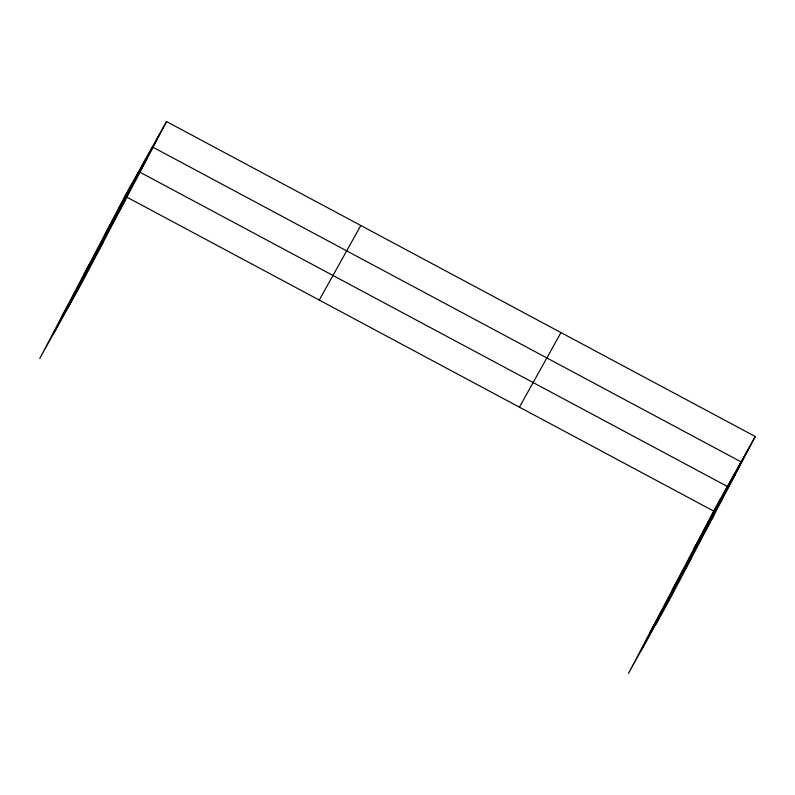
<?xml version="1.0" encoding="UTF-8"?>
<svg xmlns="http://www.w3.org/2000/svg" width="795" height="795" viewBox="0 0 795 795"><rect width="100%" height="100%" fill="white"/><g stroke="black" fill="none" stroke-linecap="round" stroke-linejoin="round"><path stroke-width="1.19" d="M166.543 121.565L124.984 196.136L39.75 358.485L81.319 283.914L166.543 121.565L755.25 436.515L670.016 598.864L628.457 673.435L713.681 511.086L755.25 436.515M112.055 221.527L131.841 183.834M53.464 333.87L138.698 171.531L727.405 486.48L642.171 648.819M125.769 196.922L145.555 159.229M67.177 309.265L152.411 146.926L741.119 461.875L655.885 624.214M139.691 171.939L159.477 134.246M700.753 536.476L720.548 498.783M714.466 511.871L734.262 474.178M728.399 486.888L748.184 449.195M105.198 233.829L146.757 159.258M83.594 274.971L125.163 200.4M61.344 317.344L102.913 242.773M319.252 300.073L360.821 225.502M519.413 407.159L560.982 332.588M693.896 548.779L735.464 474.208M672.302 589.92L713.86 515.349M650.052 632.293L691.61 557.722M124.984 196.136L713.681 511.086"/></g></svg>
